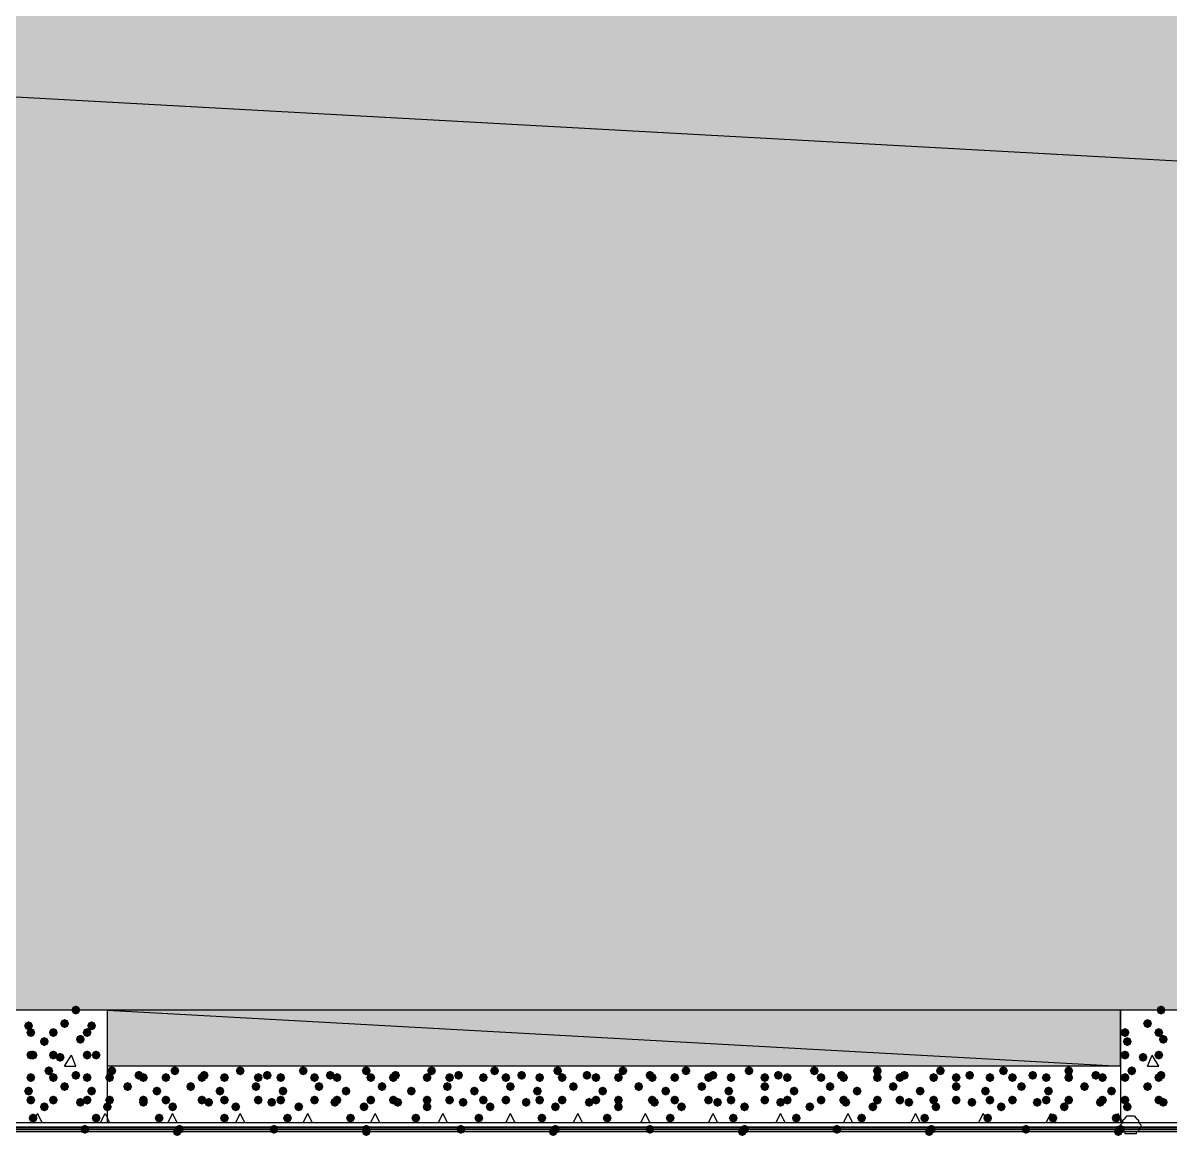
# Model space of a CAD drawing. Header units: millimetres. Extents: x 0 to 420, y 0 to 297.
# Drawn here: x 67.25 to 88.82, y 99.99 to 120.93 of the extents above; entities that cross this region are included whole.
import ezdxf

# ---------------------------------------------------------------- set-up
doc = ezdxf.new("R2010")
doc.units = ezdxf.units.MM
doc.layers.get('0').update_dxf_attribs({"linetype": 'CONTINUOUS'})

msp = doc.modelspace()

# ---------------------------------------------------------------- hatches: boundary and pattern name
at = {"true_color": 0x000008}
h = msp.add_hatch(color=0, dxfattribs=at)
h.paths.add_polyline_path([(378.544667, 121.454333), (32.469667, 121.454333), (378.544667, 102.362)], flags=0)
h.paths.add_polyline_path([(32.469667, 121.454333), (378.544667, 102.362), (32.469667, 102.362)], flags=0)
at = {"true_color": 0x000007}
for points in [[(68.326, 102.362), (68.301129, 102.302204), (68.241333, 102.277333), (68.181537, 102.302204), (68.156667, 102.362), (68.181537, 102.421796), (68.241333, 102.446667), (68.301129, 102.421796)], [(88.730667, 102.362), (88.705796, 102.302204), (88.646, 102.277333), (88.586204, 102.302204), (88.561333, 102.362), (88.586204, 102.421796), (88.646, 102.446667), (88.705796, 102.421796)], [(67.437, 102.065667), (67.412129, 102.005871), (67.352333, 101.981), (67.292538, 102.005871), (67.267667, 102.065667), (67.292537, 102.125462), (67.352333, 102.150333), (67.412129, 102.125463)], [(67.479333, 101.938667), (67.454462, 101.878871), (67.394667, 101.854), (67.334871, 101.878871), (67.31, 101.938667), (67.334871, 101.998462), (67.394667, 102.023333), (67.454462, 101.998463)], [(67.902667, 101.938667), (67.877796, 101.878871), (67.818, 101.854), (67.758204, 101.878871), (67.733333, 101.938667), (67.758204, 101.998462), (67.818, 102.023333), (67.877796, 101.998463)], [(68.114333, 102.108), (68.089462, 102.048204), (68.029667, 102.023333), (67.969871, 102.048204), (67.945, 102.108), (67.969871, 102.167796), (68.029667, 102.192667), (68.089462, 102.167796)], [(68.537667, 101.938667), (68.512796, 101.878871), (68.453, 101.854), (68.393204, 101.878871), (68.368333, 101.938667), (68.393204, 101.998462), (68.453, 102.023333), (68.512796, 101.998463)], [(68.622333, 102.065667), (68.597463, 102.005871), (68.537667, 101.981), (68.477871, 102.005871), (68.453, 102.065667), (68.477871, 102.125462), (68.537667, 102.150333), (68.597462, 102.125463)], [(88.053333, 101.938667), (88.028463, 101.878871), (87.968667, 101.854), (87.908871, 101.878871), (87.884, 101.938667), (87.908871, 101.998462), (87.968667, 102.023333), (88.028462, 101.998463)], [(88.476667, 102.108), (88.451796, 102.048204), (88.392, 102.023333), (88.332204, 102.048204), (88.307333, 102.108), (88.332204, 102.167796), (88.392, 102.192667), (88.451796, 102.167796)], [(88.688333, 101.938667), (88.663463, 101.878871), (88.603667, 101.854), (88.543871, 101.878871), (88.519, 101.938667), (88.543871, 101.998462), (88.603667, 102.023333), (88.663462, 101.998463)], [(67.733333, 101.769333), (67.708463, 101.709537), (67.648667, 101.684667), (67.588871, 101.709537), (67.564, 101.769333), (67.588871, 101.829129), (67.648667, 101.854), (67.708462, 101.829129)], [(68.410667, 101.811667), (68.385796, 101.751871), (68.326, 101.727), (68.266204, 101.751871), (68.241333, 101.811667), (68.266204, 101.871462), (68.326, 101.896333), (68.385796, 101.871463)], [(88.095667, 101.769333), (88.070796, 101.709537), (88.011, 101.684667), (87.951204, 101.709537), (87.926333, 101.769333), (87.951204, 101.829129), (88.011, 101.854), (88.070796, 101.829129)], [(88.773, 101.811667), (88.748129, 101.751871), (88.688333, 101.727), (88.628537, 101.751871), (88.603667, 101.811667), (88.628537, 101.871462), (88.688333, 101.896333), (88.748129, 101.871463)], [(67.479333, 101.515333), (67.454462, 101.455537), (67.394667, 101.430667), (67.334871, 101.455537), (67.31, 101.515333), (67.334871, 101.575129), (67.394667, 101.6), (67.454462, 101.575129)], [(67.521667, 101.515333), (67.496796, 101.455537), (67.437, 101.430667), (67.377204, 101.455537), (67.352333, 101.515333), (67.377204, 101.575129), (67.437, 101.6), (67.496796, 101.575129)], [(67.902667, 101.515333), (67.877796, 101.455537), (67.818, 101.430667), (67.758204, 101.455537), (67.733333, 101.515333), (67.758204, 101.575129), (67.818, 101.6), (67.877796, 101.575129)], [(68.537667, 101.515333), (68.512796, 101.455537), (68.453, 101.430667), (68.393204, 101.455537), (68.368333, 101.515333), (68.393204, 101.575129), (68.453, 101.6), (68.512796, 101.575129)], [(68.707, 101.515333), (68.682129, 101.455537), (68.622333, 101.430667), (68.562538, 101.455537), (68.537667, 101.515333), (68.562537, 101.575129), (68.622333, 101.6), (68.682129, 101.575129)], [(88.053333, 101.515333), (88.028463, 101.455537), (87.968667, 101.430667), (87.908871, 101.455537), (87.884, 101.515333), (87.908871, 101.575129), (87.968667, 101.6), (88.028462, 101.575129)], [(88.688333, 101.515333), (88.663463, 101.455537), (88.603667, 101.430667), (88.543871, 101.455537), (88.519, 101.515333), (88.543871, 101.575129), (88.603667, 101.6), (88.663462, 101.575129)], [(68.029667, 101.473), (68.004796, 101.413204), (67.945, 101.388333), (67.885204, 101.413204), (67.860333, 101.473), (67.885204, 101.532796), (67.945, 101.557667), (68.004796, 101.532796)], [(88.392, 101.473), (88.367129, 101.413204), (88.307333, 101.388333), (88.247538, 101.413204), (88.222667, 101.473), (88.247537, 101.532796), (88.307333, 101.557667), (88.367129, 101.532796)], [(67.479333, 101.092), (67.454462, 101.032204), (67.394667, 101.007333), (67.334871, 101.032204), (67.31, 101.092), (67.334871, 101.151796), (67.394667, 101.176667), (67.454462, 101.151796)], [(67.818, 101.219), (67.793129, 101.159204), (67.733333, 101.134333), (67.673537, 101.159204), (67.648667, 101.219), (67.673537, 101.278796), (67.733333, 101.303667), (67.793129, 101.278796)], [(67.902667, 101.092), (67.877796, 101.032204), (67.818, 101.007333), (67.758204, 101.032204), (67.733333, 101.092), (67.758204, 101.151796), (67.818, 101.176667), (67.877796, 101.151796)], [(68.326, 101.134333), (68.301129, 101.074537), (68.241333, 101.049667), (68.181537, 101.074537), (68.156667, 101.134333), (68.181537, 101.194129), (68.241333, 101.219), (68.301129, 101.194129)], [(68.537667, 101.092), (68.512796, 101.032204), (68.453, 101.007333), (68.393204, 101.032204), (68.368333, 101.092), (68.393204, 101.151796), (68.453, 101.176667), (68.512796, 101.151796)], [(88.053333, 101.092), (88.028463, 101.032204), (87.968667, 101.007333), (87.908871, 101.032204), (87.884, 101.092), (87.908871, 101.151796), (87.968667, 101.176667), (88.028462, 101.151796)], [(88.180333, 101.219), (88.155463, 101.159204), (88.095667, 101.134333), (88.035871, 101.159204), (88.011, 101.219), (88.035871, 101.278796), (88.095667, 101.303667), (88.155462, 101.278796)], [(88.688333, 101.092), (88.663463, 101.032204), (88.603667, 101.007333), (88.543871, 101.032204), (88.519, 101.092), (88.543871, 101.151796), (88.603667, 101.176667), (88.663462, 101.151796)], [(88.730667, 101.134333), (88.705796, 101.074537), (88.646, 101.049667), (88.586204, 101.074537), (88.561333, 101.134333), (88.586204, 101.194129), (88.646, 101.219), (88.705796, 101.194129)], [(68.114333, 100.922667), (68.089462, 100.862871), (68.029667, 100.838), (67.969871, 100.862871), (67.945, 100.922667), (67.969871, 100.982462), (68.029667, 101.007333), (68.089462, 100.982463)], [(88.476667, 100.922667), (88.451796, 100.862871), (88.392, 100.838), (88.332204, 100.862871), (88.307333, 100.922667), (88.332204, 100.982462), (88.392, 101.007333), (88.451796, 100.982463)], [(67.437, 100.838), (67.412129, 100.778204), (67.352333, 100.753333), (67.292538, 100.778204), (67.267667, 100.838), (67.292537, 100.897796), (67.352333, 100.922667), (67.412129, 100.897796)], [(67.479333, 100.668667), (67.454462, 100.608871), (67.394667, 100.584), (67.334871, 100.608871), (67.31, 100.668667), (67.334871, 100.728462), (67.394667, 100.753333), (67.454462, 100.728463)], [(67.902667, 100.668667), (67.877796, 100.608871), (67.818, 100.584), (67.758204, 100.608871), (67.733333, 100.668667), (67.758204, 100.728462), (67.818, 100.753333), (67.877796, 100.728463)], [(68.537667, 100.668667), (68.512796, 100.608871), (68.453, 100.584), (68.393204, 100.608871), (68.368333, 100.668667), (68.393204, 100.728462), (68.453, 100.753333), (68.512796, 100.728463)], [(68.622333, 100.838), (68.597463, 100.778204), (68.537667, 100.753333), (68.477871, 100.778204), (68.453, 100.838), (68.477871, 100.897796), (68.537667, 100.922667), (68.597462, 100.897796)], [(88.053333, 100.668667), (88.028463, 100.608871), (87.968667, 100.584), (87.908871, 100.608871), (87.884, 100.668667), (87.908871, 100.728462), (87.968667, 100.753333), (88.028462, 100.728463)], [(88.688333, 100.668667), (88.663463, 100.608871), (88.603667, 100.584), (88.543871, 100.608871), (88.519, 100.668667), (88.543871, 100.728462), (88.603667, 100.753333), (88.663462, 100.728463)], [(67.733333, 100.541667), (67.708463, 100.481871), (67.648667, 100.457), (67.588871, 100.481871), (67.564, 100.541667), (67.588871, 100.601462), (67.648667, 100.626333), (67.708462, 100.601463)], [(68.410667, 100.626333), (68.385796, 100.566537), (68.326, 100.541667), (68.266204, 100.566537), (68.241333, 100.626333), (68.266204, 100.686129), (68.326, 100.711), (68.385796, 100.686129)], [(88.095667, 100.541667), (88.070796, 100.481871), (88.011, 100.457), (87.951204, 100.481871), (87.926333, 100.541667), (87.951204, 100.601462), (88.011, 100.626333), (88.070796, 100.601463)], [(88.773, 100.626333), (88.748129, 100.566537), (88.688333, 100.541667), (88.628537, 100.566537), (88.603667, 100.626333), (88.628537, 100.686129), (88.688333, 100.711), (88.748129, 100.686129)], [(67.521667, 100.33), (67.496796, 100.270204), (67.437, 100.245333), (67.377204, 100.270204), (67.352333, 100.33), (67.377204, 100.389796), (67.437, 100.414667), (67.496796, 100.389796)], [(68.707, 100.33), (68.682129, 100.270204), (68.622333, 100.245333), (68.562538, 100.270204), (68.537667, 100.33), (68.562537, 100.389796), (68.622333, 100.414667), (68.682129, 100.389796)]]:
    msp.add_hatch(color=0, dxfattribs=at).paths.add_polyline_path(points, flags=0)
at = {"true_color": 0x000008}
h = msp.add_hatch(color=0, dxfattribs=at)
h.paths.add_polyline_path([(87.884, 102.362), (68.834, 102.362), (87.884, 101.303667)], flags=0)
h.paths.add_polyline_path([(68.834, 102.362), (87.884, 101.303667), (68.834, 101.303667)], flags=0)
for points in [[(68.961, 101.092), (68.936129, 101.032204), (68.876333, 101.007333), (68.816537, 101.032204), (68.791667, 101.092), (68.816537, 101.151796), (68.876333, 101.176667), (68.936129, 101.151796)], [(69.003333, 101.219), (68.978463, 101.159204), (68.918667, 101.134333), (68.858871, 101.159204), (68.834, 101.219), (68.858871, 101.278796), (68.918667, 101.303667), (68.978462, 101.278796)], [(69.511333, 101.134333), (69.486462, 101.074537), (69.426667, 101.049667), (69.366871, 101.074537), (69.342, 101.134333), (69.366871, 101.194129), (69.426667, 101.219), (69.486462, 101.194129)], [(69.596, 101.092), (69.571129, 101.032204), (69.511333, 101.007333), (69.451537, 101.032204), (69.426667, 101.092), (69.451537, 101.151796), (69.511333, 101.176667), (69.571129, 101.151796)], [(70.019333, 101.092), (69.994462, 101.032204), (69.934667, 101.007333), (69.874871, 101.032204), (69.85, 101.092), (69.874871, 101.151796), (69.934667, 101.176667), (69.994462, 101.151796)], [(70.188667, 101.219), (70.163796, 101.159204), (70.104, 101.134333), (70.044204, 101.159204), (70.019333, 101.219), (70.044204, 101.278796), (70.104, 101.303667), (70.163796, 101.278796)], [(70.696667, 101.092), (70.671796, 101.032204), (70.612, 101.007333), (70.552204, 101.032204), (70.527333, 101.092), (70.552204, 101.151796), (70.612, 101.176667), (70.671796, 101.151796)], [(70.739, 101.134333), (70.714129, 101.074537), (70.654333, 101.049667), (70.594538, 101.074537), (70.569667, 101.134333), (70.594537, 101.194129), (70.654333, 101.219), (70.714129, 101.194129)], [(71.12, 101.092), (71.095129, 101.032204), (71.035333, 101.007333), (70.975538, 101.032204), (70.950667, 101.092), (70.975537, 101.151796), (71.035333, 101.176667), (71.095129, 101.151796)], [(71.416333, 101.219), (71.391462, 101.159204), (71.331667, 101.134333), (71.271871, 101.159204), (71.247, 101.219), (71.271871, 101.278796), (71.331667, 101.303667), (71.391462, 101.278796)], [(71.755, 101.092), (71.730129, 101.032204), (71.670333, 101.007333), (71.610538, 101.032204), (71.585667, 101.092), (71.610537, 101.151796), (71.670333, 101.176667), (71.730129, 101.151796)], [(71.924333, 101.134333), (71.899462, 101.074537), (71.839667, 101.049667), (71.779871, 101.074537), (71.755, 101.134333), (71.779871, 101.194129), (71.839667, 101.219), (71.899462, 101.194129)], [(72.178333, 101.092), (72.153463, 101.032204), (72.093667, 101.007333), (72.033871, 101.032204), (72.009, 101.092), (72.033871, 101.151796), (72.093667, 101.176667), (72.153462, 101.151796)], [(72.601667, 101.219), (72.576796, 101.159204), (72.517, 101.134333), (72.457204, 101.159204), (72.432333, 101.219), (72.457204, 101.278796), (72.517, 101.303667), (72.576796, 101.278796)], [(72.813333, 101.092), (72.788463, 101.032204), (72.728667, 101.007333), (72.668871, 101.032204), (72.644, 101.092), (72.668871, 101.151796), (72.728667, 101.176667), (72.788462, 101.151796)], [(73.109667, 101.134333), (73.084796, 101.074537), (73.025, 101.049667), (72.965204, 101.074537), (72.940333, 101.134333), (72.965204, 101.194129), (73.025, 101.219), (73.084796, 101.194129)], [(73.236667, 101.092), (73.211796, 101.032204), (73.152, 101.007333), (73.092204, 101.032204), (73.067333, 101.092), (73.092204, 101.151796), (73.152, 101.176667), (73.211796, 101.151796)], [(73.787, 101.219), (73.762129, 101.159204), (73.702333, 101.134333), (73.642538, 101.159204), (73.617667, 101.219), (73.642537, 101.278796), (73.702333, 101.303667), (73.762129, 101.278796)], [(73.871667, 101.092), (73.846796, 101.032204), (73.787, 101.007333), (73.727204, 101.032204), (73.702333, 101.092), (73.727204, 101.151796), (73.787, 101.176667), (73.846796, 101.151796)], [(74.295, 101.092), (74.270129, 101.032204), (74.210333, 101.007333), (74.150538, 101.032204), (74.125667, 101.092), (74.150537, 101.151796), (74.210333, 101.176667), (74.270129, 101.151796)], [(74.337333, 101.134333), (74.312463, 101.074537), (74.252667, 101.049667), (74.192871, 101.074537), (74.168, 101.134333), (74.192871, 101.194129), (74.252667, 101.219), (74.312462, 101.194129)], [(74.93, 101.092), (74.905129, 101.032204), (74.845333, 101.007333), (74.785538, 101.032204), (74.760667, 101.092), (74.785537, 101.151796), (74.845333, 101.176667), (74.905129, 101.151796)], [(75.014667, 101.219), (74.989796, 101.159204), (74.93, 101.134333), (74.870204, 101.159204), (74.845333, 101.219), (74.870204, 101.278796), (74.93, 101.303667), (74.989796, 101.278796)], [(75.353333, 101.092), (75.328463, 101.032204), (75.268667, 101.007333), (75.208871, 101.032204), (75.184, 101.092), (75.208871, 101.151796), (75.268667, 101.176667), (75.328462, 101.151796)], [(75.522667, 101.134333), (75.497796, 101.074537), (75.438, 101.049667), (75.378204, 101.074537), (75.353333, 101.134333), (75.378204, 101.194129), (75.438, 101.219), (75.497796, 101.194129)], [(75.988333, 101.092), (75.963463, 101.032204), (75.903667, 101.007333), (75.843871, 101.032204), (75.819, 101.092), (75.843871, 101.151796), (75.903667, 101.176667), (75.963462, 101.151796)], [(76.2, 101.219), (76.175129, 101.159204), (76.115333, 101.134333), (76.055538, 101.159204), (76.030667, 101.219), (76.055537, 101.278796), (76.115333, 101.303667), (76.175129, 101.278796)], [(76.411667, 101.092), (76.386796, 101.032204), (76.327, 101.007333), (76.267204, 101.032204), (76.242333, 101.092), (76.267204, 101.151796), (76.327, 101.176667), (76.386796, 101.151796)], [(76.708, 101.134333), (76.683129, 101.074537), (76.623333, 101.049667), (76.563537, 101.074537), (76.538667, 101.134333), (76.563537, 101.194129), (76.623333, 101.219), (76.683129, 101.194129)], [(77.046667, 101.092), (77.021796, 101.032204), (76.962, 101.007333), (76.902204, 101.032204), (76.877333, 101.092), (76.902204, 101.151796), (76.962, 101.176667), (77.021796, 101.151796)], [(77.385333, 101.219), (77.360463, 101.159204), (77.300667, 101.134333), (77.240871, 101.159204), (77.216, 101.219), (77.240871, 101.278796), (77.300667, 101.303667), (77.360462, 101.278796)], [(77.47, 101.092), (77.445129, 101.032204), (77.385333, 101.007333), (77.325538, 101.032204), (77.300667, 101.092), (77.325537, 101.151796), (77.385333, 101.176667), (77.445129, 101.151796)], [(77.935667, 101.134333), (77.910796, 101.074537), (77.851, 101.049667), (77.791204, 101.074537), (77.766333, 101.134333), (77.791204, 101.194129), (77.851, 101.219), (77.910796, 101.194129)], [(78.105, 101.092), (78.080129, 101.032204), (78.020333, 101.007333), (77.960538, 101.032204), (77.935667, 101.092), (77.960537, 101.151796), (78.020333, 101.176667), (78.080129, 101.151796)], [(78.528333, 101.092), (78.503463, 101.032204), (78.443667, 101.007333), (78.383871, 101.032204), (78.359, 101.092), (78.383871, 101.151796), (78.443667, 101.176667), (78.503462, 101.151796)], [(78.613, 101.219), (78.588129, 101.159204), (78.528333, 101.134333), (78.468537, 101.159204), (78.443667, 101.219), (78.468537, 101.278796), (78.528333, 101.303667), (78.588129, 101.278796)], [(79.121, 101.134333), (79.096129, 101.074537), (79.036333, 101.049667), (78.976537, 101.074537), (78.951667, 101.134333), (78.976537, 101.194129), (79.036333, 101.219), (79.096129, 101.194129)], [(79.163333, 101.092), (79.138463, 101.032204), (79.078667, 101.007333), (79.018871, 101.032204), (78.994, 101.092), (79.018871, 101.151796), (79.078667, 101.176667), (79.138462, 101.151796)], [(79.586667, 101.092), (79.561796, 101.032204), (79.502, 101.007333), (79.442204, 101.032204), (79.417333, 101.092), (79.442204, 101.151796), (79.502, 101.176667), (79.561796, 101.151796)], [(79.798333, 101.219), (79.773463, 101.159204), (79.713667, 101.134333), (79.653871, 101.159204), (79.629, 101.219), (79.653871, 101.278796), (79.713667, 101.303667), (79.773462, 101.278796)], [(80.221667, 101.092), (80.196796, 101.032204), (80.137, 101.007333), (80.077204, 101.032204), (80.052333, 101.092), (80.077204, 101.151796), (80.137, 101.176667), (80.196796, 101.151796)], [(80.306333, 101.134333), (80.281463, 101.074537), (80.221667, 101.049667), (80.161871, 101.074537), (80.137, 101.134333), (80.161871, 101.194129), (80.221667, 101.219), (80.281462, 101.194129)], [(80.645, 101.092), (80.620129, 101.032204), (80.560333, 101.007333), (80.500538, 101.032204), (80.475667, 101.092), (80.500537, 101.151796), (80.560333, 101.176667), (80.620129, 101.151796)], [(80.983667, 101.219), (80.958796, 101.159204), (80.899, 101.134333), (80.839204, 101.159204), (80.814333, 101.219), (80.839204, 101.278796), (80.899, 101.303667), (80.958796, 101.278796)], [(81.28, 101.092), (81.255129, 101.032204), (81.195333, 101.007333), (81.135538, 101.032204), (81.110667, 101.092), (81.135537, 101.151796), (81.195333, 101.176667), (81.255129, 101.151796)], [(81.534, 101.134333), (81.509129, 101.074537), (81.449333, 101.049667), (81.389538, 101.074537), (81.364667, 101.134333), (81.389537, 101.194129), (81.449333, 101.219), (81.509129, 101.194129)], [(81.703333, 101.092), (81.678463, 101.032204), (81.618667, 101.007333), (81.558871, 101.032204), (81.534, 101.092), (81.558871, 101.151796), (81.618667, 101.176667), (81.678462, 101.151796)], [(82.211333, 101.219), (82.186462, 101.159204), (82.126667, 101.134333), (82.066871, 101.159204), (82.042, 101.219), (82.066871, 101.278796), (82.126667, 101.303667), (82.186462, 101.278796)], [(82.338333, 101.092), (82.313463, 101.032204), (82.253667, 101.007333), (82.193871, 101.032204), (82.169, 101.092), (82.193871, 101.151796), (82.253667, 101.176667), (82.313462, 101.151796)], [(82.719333, 101.134333), (82.694462, 101.074537), (82.634667, 101.049667), (82.574871, 101.074537), (82.55, 101.134333), (82.574871, 101.194129), (82.634667, 101.219), (82.694462, 101.194129)], [(82.761667, 101.092), (82.736796, 101.032204), (82.677, 101.007333), (82.617204, 101.032204), (82.592333, 101.092), (82.617204, 101.151796), (82.677, 101.176667), (82.736796, 101.151796)], [(83.396667, 101.219), (83.371796, 101.159204), (83.312, 101.134333), (83.252204, 101.159204), (83.227333, 101.219), (83.252204, 101.278796), (83.312, 101.303667), (83.371796, 101.278796)], [(83.396667, 101.092), (83.371796, 101.032204), (83.312, 101.007333), (83.252204, 101.032204), (83.227333, 101.092), (83.252204, 101.151796), (83.312, 101.176667), (83.371796, 101.151796)], [(83.82, 101.092), (83.795129, 101.032204), (83.735333, 101.007333), (83.675538, 101.032204), (83.650667, 101.092), (83.675537, 101.151796), (83.735333, 101.176667), (83.795129, 101.151796)], [(83.904667, 101.134333), (83.879796, 101.074537), (83.82, 101.049667), (83.760204, 101.074537), (83.735333, 101.134333), (83.760204, 101.194129), (83.82, 101.219), (83.879796, 101.194129)], [(84.455, 101.092), (84.430129, 101.032204), (84.370333, 101.007333), (84.310538, 101.032204), (84.285667, 101.092), (84.310537, 101.151796), (84.370333, 101.176667), (84.430129, 101.151796)], [(84.582, 101.219), (84.557129, 101.159204), (84.497333, 101.134333), (84.437538, 101.159204), (84.412667, 101.219), (84.437537, 101.278796), (84.497333, 101.303667), (84.557129, 101.278796)], [(84.878333, 101.092), (84.853463, 101.032204), (84.793667, 101.007333), (84.733871, 101.032204), (84.709, 101.092), (84.733871, 101.151796), (84.793667, 101.176667), (84.853462, 101.151796)], [(85.132333, 101.134333), (85.107463, 101.074537), (85.047667, 101.049667), (84.987871, 101.074537), (84.963, 101.134333), (84.987871, 101.194129), (85.047667, 101.219), (85.107462, 101.194129)], [(85.513333, 101.092), (85.488463, 101.032204), (85.428667, 101.007333), (85.368871, 101.032204), (85.344, 101.092), (85.368871, 101.151796), (85.428667, 101.176667), (85.488462, 101.151796)], [(85.767333, 101.219), (85.742463, 101.159204), (85.682667, 101.134333), (85.622871, 101.159204), (85.598, 101.219), (85.622871, 101.278796), (85.682667, 101.303667), (85.742462, 101.278796)], [(85.936667, 101.092), (85.911796, 101.032204), (85.852, 101.007333), (85.792204, 101.032204), (85.767333, 101.092), (85.792204, 101.151796), (85.852, 101.176667), (85.911796, 101.151796)], [(86.317667, 101.134333), (86.292796, 101.074537), (86.233, 101.049667), (86.173204, 101.074537), (86.148333, 101.134333), (86.173204, 101.194129), (86.233, 101.219), (86.292796, 101.194129)], [(86.571667, 101.092), (86.546796, 101.032204), (86.487, 101.007333), (86.427204, 101.032204), (86.402333, 101.092), (86.427204, 101.151796), (86.487, 101.176667), (86.546796, 101.151796)], [(86.995, 101.219), (86.970129, 101.159204), (86.910333, 101.134333), (86.850538, 101.159204), (86.825667, 101.219), (86.850537, 101.278796), (86.910333, 101.303667), (86.970129, 101.278796)], [(86.995, 101.092), (86.970129, 101.032204), (86.910333, 101.007333), (86.850538, 101.032204), (86.825667, 101.092), (86.850537, 101.151796), (86.910333, 101.176667), (86.970129, 101.151796)], [(87.503, 101.134333), (87.478129, 101.074537), (87.418333, 101.049667), (87.358537, 101.074537), (87.333667, 101.134333), (87.358537, 101.194129), (87.418333, 101.219), (87.478129, 101.194129)], [(87.63, 101.092), (87.605129, 101.032204), (87.545333, 101.007333), (87.485538, 101.032204), (87.460667, 101.092), (87.485537, 101.151796), (87.545333, 101.176667), (87.605129, 101.151796)], [(69.299667, 100.922667), (69.274796, 100.862871), (69.215, 100.838), (69.155204, 100.862871), (69.130333, 100.922667), (69.155204, 100.982462), (69.215, 101.007333), (69.274796, 100.982463)], [(70.485, 100.922667), (70.460129, 100.862871), (70.400333, 100.838), (70.340538, 100.862871), (70.315667, 100.922667), (70.340537, 100.982462), (70.400333, 101.007333), (70.460129, 100.982463)], [(71.712667, 100.922667), (71.687796, 100.862871), (71.628, 100.838), (71.568204, 100.862871), (71.543333, 100.922667), (71.568204, 100.982462), (71.628, 101.007333), (71.687796, 100.982463)], [(72.898, 100.922667), (72.873129, 100.862871), (72.813333, 100.838), (72.753537, 100.862871), (72.728667, 100.922667), (72.753537, 100.982462), (72.813333, 101.007333), (72.873129, 100.982463)], [(74.083333, 100.922667), (74.058463, 100.862871), (73.998667, 100.838), (73.938871, 100.862871), (73.914, 100.922667), (73.938871, 100.982462), (73.998667, 101.007333), (74.058462, 100.982463)], [(75.311, 100.922667), (75.286129, 100.862871), (75.226333, 100.838), (75.166537, 100.862871), (75.141667, 100.922667), (75.166537, 100.982462), (75.226333, 101.007333), (75.286129, 100.982463)], [(76.496333, 100.922667), (76.471463, 100.862871), (76.411667, 100.838), (76.351871, 100.862871), (76.327, 100.922667), (76.351871, 100.982462), (76.411667, 101.007333), (76.471462, 100.982463)], [(77.681667, 100.922667), (77.656796, 100.862871), (77.597, 100.838), (77.537204, 100.862871), (77.512333, 100.922667), (77.537204, 100.982462), (77.597, 101.007333), (77.656796, 100.982463)], [(78.909333, 100.922667), (78.884462, 100.862871), (78.824667, 100.838), (78.764871, 100.862871), (78.74, 100.922667), (78.764871, 100.982462), (78.824667, 101.007333), (78.884462, 100.982463)], [(80.094667, 100.922667), (80.069796, 100.862871), (80.01, 100.838), (79.950204, 100.862871), (79.925333, 100.922667), (79.950204, 100.982462), (80.01, 101.007333), (80.069796, 100.982463)], [(81.28, 100.922667), (81.255129, 100.862871), (81.195333, 100.838), (81.135538, 100.862871), (81.110667, 100.922667), (81.135537, 100.982462), (81.195333, 101.007333), (81.255129, 100.982463)], [(82.507667, 100.922667), (82.482796, 100.862871), (82.423, 100.838), (82.363204, 100.862871), (82.338333, 100.922667), (82.363204, 100.982462), (82.423, 101.007333), (82.482796, 100.982463)], [(83.693, 100.922667), (83.668129, 100.862871), (83.608333, 100.838), (83.548537, 100.862871), (83.523667, 100.922667), (83.548537, 100.982462), (83.608333, 101.007333), (83.668129, 100.982463)], [(84.878333, 100.922667), (84.853463, 100.862871), (84.793667, 100.838), (84.733871, 100.862871), (84.709, 100.922667), (84.733871, 100.982462), (84.793667, 101.007333), (84.853462, 100.982463)], [(86.106, 100.922667), (86.081129, 100.862871), (86.021333, 100.838), (85.961537, 100.862871), (85.936667, 100.922667), (85.961537, 100.982462), (86.021333, 101.007333), (86.081129, 100.982463)], [(87.291333, 100.922667), (87.266463, 100.862871), (87.206667, 100.838), (87.146871, 100.862871), (87.122, 100.922667), (87.146871, 100.982462), (87.206667, 101.007333), (87.266462, 100.982463)], [(68.961, 100.668667), (68.936129, 100.608871), (68.876333, 100.584), (68.816537, 100.608871), (68.791667, 100.668667), (68.816537, 100.728462), (68.876333, 100.753333), (68.936129, 100.728463)], [(69.596, 100.668667), (69.571129, 100.608871), (69.511333, 100.584), (69.451537, 100.608871), (69.426667, 100.668667), (69.451537, 100.728462), (69.511333, 100.753333), (69.571129, 100.728463)], [(69.85, 100.838), (69.825129, 100.778204), (69.765333, 100.753333), (69.705538, 100.778204), (69.680667, 100.838), (69.705537, 100.897796), (69.765333, 100.922667), (69.825129, 100.897796)], [(70.019333, 100.668667), (69.994462, 100.608871), (69.934667, 100.584), (69.874871, 100.608871), (69.85, 100.668667), (69.874871, 100.728462), (69.934667, 100.753333), (69.994462, 100.728463)], [(70.696667, 100.668667), (70.671796, 100.608871), (70.612, 100.584), (70.552204, 100.608871), (70.527333, 100.668667), (70.552204, 100.728462), (70.612, 100.753333), (70.671796, 100.728463)], [(71.035333, 100.838), (71.010463, 100.778204), (70.950667, 100.753333), (70.890871, 100.778204), (70.866, 100.838), (70.890871, 100.897796), (70.950667, 100.922667), (71.010462, 100.897796)], [(71.12, 100.668667), (71.095129, 100.608871), (71.035333, 100.584), (70.975538, 100.608871), (70.950667, 100.668667), (70.975537, 100.728462), (71.035333, 100.753333), (71.095129, 100.728463)], [(71.755, 100.668667), (71.730129, 100.608871), (71.670333, 100.584), (71.610538, 100.608871), (71.585667, 100.668667), (71.610537, 100.728462), (71.670333, 100.753333), (71.730129, 100.728463)], [(72.178333, 100.668667), (72.153463, 100.608871), (72.093667, 100.584), (72.033871, 100.608871), (72.009, 100.668667), (72.033871, 100.728462), (72.093667, 100.753333), (72.153462, 100.728463)], [(72.220667, 100.838), (72.195796, 100.778204), (72.136, 100.753333), (72.076204, 100.778204), (72.051333, 100.838), (72.076204, 100.897796), (72.136, 100.922667), (72.195796, 100.897796)], [(72.813333, 100.668667), (72.788463, 100.608871), (72.728667, 100.584), (72.668871, 100.608871), (72.644, 100.668667), (72.668871, 100.728462), (72.728667, 100.753333), (72.788462, 100.728463)], [(73.236667, 100.668667), (73.211796, 100.608871), (73.152, 100.584), (73.092204, 100.608871), (73.067333, 100.668667), (73.092204, 100.728462), (73.152, 100.753333), (73.211796, 100.728463)], [(73.406, 100.838), (73.381129, 100.778204), (73.321333, 100.753333), (73.261537, 100.778204), (73.236667, 100.838), (73.261537, 100.897796), (73.321333, 100.922667), (73.381129, 100.897796)], [(73.871667, 100.668667), (73.846796, 100.608871), (73.787, 100.584), (73.727204, 100.608871), (73.702333, 100.668667), (73.727204, 100.728462), (73.787, 100.753333), (73.846796, 100.728463)], [(74.295, 100.668667), (74.270129, 100.608871), (74.210333, 100.584), (74.150538, 100.608871), (74.125667, 100.668667), (74.150537, 100.728462), (74.210333, 100.753333), (74.270129, 100.728463)], [(74.633667, 100.838), (74.608796, 100.778204), (74.549, 100.753333), (74.489204, 100.778204), (74.464333, 100.838), (74.489204, 100.897796), (74.549, 100.922667), (74.608796, 100.897796)], [(74.93, 100.668667), (74.905129, 100.608871), (74.845333, 100.584), (74.785538, 100.608871), (74.760667, 100.668667), (74.785537, 100.728462), (74.845333, 100.753333), (74.905129, 100.728463)], [(75.353333, 100.668667), (75.328463, 100.608871), (75.268667, 100.584), (75.208871, 100.608871), (75.184, 100.668667), (75.208871, 100.728462), (75.268667, 100.753333), (75.328462, 100.728463)], [(75.819, 100.838), (75.794129, 100.778204), (75.734333, 100.753333), (75.674538, 100.778204), (75.649667, 100.838), (75.674537, 100.897796), (75.734333, 100.922667), (75.794129, 100.897796)], [(75.988333, 100.668667), (75.963463, 100.608871), (75.903667, 100.584), (75.843871, 100.608871), (75.819, 100.668667), (75.843871, 100.728462), (75.903667, 100.753333), (75.963462, 100.728463)], [(76.411667, 100.668667), (76.386796, 100.608871), (76.327, 100.584), (76.267204, 100.608871), (76.242333, 100.668667), (76.267204, 100.728462), (76.327, 100.753333), (76.386796, 100.728463)], [(77.004333, 100.838), (76.979462, 100.778204), (76.919667, 100.753333), (76.859871, 100.778204), (76.835, 100.838), (76.859871, 100.897796), (76.919667, 100.922667), (76.979462, 100.897796)], [(77.046667, 100.668667), (77.021796, 100.608871), (76.962, 100.584), (76.902204, 100.608871), (76.877333, 100.668667), (76.902204, 100.728462), (76.962, 100.753333), (77.021796, 100.728463)], [(77.47, 100.668667), (77.445129, 100.608871), (77.385333, 100.584), (77.325538, 100.608871), (77.300667, 100.668667), (77.325537, 100.728462), (77.385333, 100.753333), (77.445129, 100.728463)], [(78.105, 100.668667), (78.080129, 100.608871), (78.020333, 100.584), (77.960538, 100.608871), (77.935667, 100.668667), (77.960537, 100.728462), (78.020333, 100.753333), (78.080129, 100.728463)], [(78.232, 100.838), (78.207129, 100.778204), (78.147333, 100.753333), (78.087538, 100.778204), (78.062667, 100.838), (78.087537, 100.897796), (78.147333, 100.922667), (78.207129, 100.897796)], [(78.528333, 100.668667), (78.503463, 100.608871), (78.443667, 100.584), (78.383871, 100.608871), (78.359, 100.668667), (78.383871, 100.728462), (78.443667, 100.753333), (78.503462, 100.728463)], [(79.163333, 100.668667), (79.138463, 100.608871), (79.078667, 100.584), (79.018871, 100.608871), (78.994, 100.668667), (79.018871, 100.728462), (79.078667, 100.753333), (79.138462, 100.728463)], [(79.417333, 100.838), (79.392463, 100.778204), (79.332667, 100.753333), (79.272871, 100.778204), (79.248, 100.838), (79.272871, 100.897796), (79.332667, 100.922667), (79.392462, 100.897796)], [(79.586667, 100.668667), (79.561796, 100.608871), (79.502, 100.584), (79.442204, 100.608871), (79.417333, 100.668667), (79.442204, 100.728462), (79.502, 100.753333), (79.561796, 100.728463)], [(80.221667, 100.668667), (80.196796, 100.608871), (80.137, 100.584), (80.077204, 100.608871), (80.052333, 100.668667), (80.077204, 100.728462), (80.137, 100.753333), (80.196796, 100.728463)], [(80.602667, 100.838), (80.577796, 100.778204), (80.518, 100.753333), (80.458204, 100.778204), (80.433333, 100.838), (80.458204, 100.897796), (80.518, 100.922667), (80.577796, 100.897796)], [(80.645, 100.668667), (80.620129, 100.608871), (80.560333, 100.584), (80.500538, 100.608871), (80.475667, 100.668667), (80.500537, 100.728462), (80.560333, 100.753333), (80.620129, 100.728463)], [(81.28, 100.668667), (81.255129, 100.608871), (81.195333, 100.584), (81.135538, 100.608871), (81.110667, 100.668667), (81.135537, 100.728462), (81.195333, 100.753333), (81.255129, 100.728463)], [(81.703333, 100.668667), (81.678463, 100.608871), (81.618667, 100.584), (81.558871, 100.608871), (81.534, 100.668667), (81.558871, 100.728462), (81.618667, 100.753333), (81.678462, 100.728463)], [(81.830333, 100.838), (81.805463, 100.778204), (81.745667, 100.753333), (81.685871, 100.778204), (81.661, 100.838), (81.685871, 100.897796), (81.745667, 100.922667), (81.805462, 100.897796)], [(82.338333, 100.668667), (82.313463, 100.608871), (82.253667, 100.584), (82.193871, 100.608871), (82.169, 100.668667), (82.193871, 100.728462), (82.253667, 100.753333), (82.313462, 100.728463)], [(82.761667, 100.668667), (82.736796, 100.608871), (82.677, 100.584), (82.617204, 100.608871), (82.592333, 100.668667), (82.617204, 100.728462), (82.677, 100.753333), (82.736796, 100.728463)], [(83.015667, 100.838), (82.990796, 100.778204), (82.931, 100.753333), (82.871204, 100.778204), (82.846333, 100.838), (82.871204, 100.897796), (82.931, 100.922667), (82.990796, 100.897796)], [(83.396667, 100.668667), (83.371796, 100.608871), (83.312, 100.584), (83.252204, 100.608871), (83.227333, 100.668667), (83.252204, 100.728462), (83.312, 100.753333), (83.371796, 100.728463)], [(83.82, 100.668667), (83.795129, 100.608871), (83.735333, 100.584), (83.675538, 100.608871), (83.650667, 100.668667), (83.675537, 100.728462), (83.735333, 100.753333), (83.795129, 100.728463)], [(84.201, 100.838), (84.176129, 100.778204), (84.116333, 100.753333), (84.056537, 100.778204), (84.031667, 100.838), (84.056537, 100.897796), (84.116333, 100.922667), (84.176129, 100.897796)], [(84.455, 100.668667), (84.430129, 100.608871), (84.370333, 100.584), (84.310538, 100.608871), (84.285667, 100.668667), (84.310537, 100.728462), (84.370333, 100.753333), (84.430129, 100.728463)], [(84.878333, 100.668667), (84.853463, 100.608871), (84.793667, 100.584), (84.733871, 100.608871), (84.709, 100.668667), (84.733871, 100.728462), (84.793667, 100.753333), (84.853462, 100.728463)], [(85.428667, 100.838), (85.403796, 100.778204), (85.344, 100.753333), (85.284204, 100.778204), (85.259333, 100.838), (85.284204, 100.897796), (85.344, 100.922667), (85.403796, 100.897796)], [(85.513333, 100.668667), (85.488463, 100.608871), (85.428667, 100.584), (85.368871, 100.608871), (85.344, 100.668667), (85.368871, 100.728462), (85.428667, 100.753333), (85.488462, 100.728463)], [(85.936667, 100.668667), (85.911796, 100.608871), (85.852, 100.584), (85.792204, 100.608871), (85.767333, 100.668667), (85.792204, 100.728462), (85.852, 100.753333), (85.911796, 100.728463)], [(86.571667, 100.668667), (86.546796, 100.608871), (86.487, 100.584), (86.427204, 100.608871), (86.402333, 100.668667), (86.427204, 100.728462), (86.487, 100.753333), (86.546796, 100.728463)], [(86.614, 100.838), (86.589129, 100.778204), (86.529333, 100.753333), (86.469538, 100.778204), (86.444667, 100.838), (86.469537, 100.897796), (86.529333, 100.922667), (86.589129, 100.897796)], [(86.995, 100.668667), (86.970129, 100.608871), (86.910333, 100.584), (86.850538, 100.608871), (86.825667, 100.668667), (86.850537, 100.728462), (86.910333, 100.753333), (86.970129, 100.728463)], [(87.63, 100.668667), (87.605129, 100.608871), (87.545333, 100.584), (87.485538, 100.608871), (87.460667, 100.668667), (87.485537, 100.728462), (87.545333, 100.753333), (87.605129, 100.728463)], [(87.799333, 100.838), (87.774462, 100.778204), (87.714667, 100.753333), (87.654871, 100.778204), (87.63, 100.838), (87.654871, 100.897796), (87.714667, 100.922667), (87.774462, 100.897796)], [(68.918667, 100.541667), (68.893796, 100.481871), (68.834, 100.457), (68.774204, 100.481871), (68.749333, 100.541667), (68.774204, 100.601462), (68.834, 100.626333), (68.893796, 100.601463)], [(69.596, 100.626333), (69.571129, 100.566537), (69.511333, 100.541667), (69.451537, 100.566537), (69.426667, 100.626333), (69.451537, 100.686129), (69.511333, 100.711), (69.571129, 100.686129)], [(70.146333, 100.541667), (70.121462, 100.481871), (70.061667, 100.457), (70.001871, 100.481871), (69.977, 100.541667), (70.001871, 100.601462), (70.061667, 100.626333), (70.121462, 100.601463)], [(70.823667, 100.626333), (70.798796, 100.566537), (70.739, 100.541667), (70.679204, 100.566537), (70.654333, 100.626333), (70.679204, 100.686129), (70.739, 100.711), (70.798796, 100.686129)], [(71.331667, 100.541667), (71.306796, 100.481871), (71.247, 100.457), (71.187204, 100.481871), (71.162333, 100.541667), (71.187204, 100.601462), (71.247, 100.626333), (71.306796, 100.601463)], [(72.009, 100.626333), (71.984129, 100.566537), (71.924333, 100.541667), (71.864538, 100.566537), (71.839667, 100.626333), (71.864537, 100.686129), (71.924333, 100.711), (71.984129, 100.686129)], [(72.517, 100.541667), (72.492129, 100.481871), (72.432333, 100.457), (72.372538, 100.481871), (72.347667, 100.541667), (72.372537, 100.601462), (72.432333, 100.626333), (72.492129, 100.601463)], [(73.194333, 100.626333), (73.169462, 100.566537), (73.109667, 100.541667), (73.049871, 100.566537), (73.025, 100.626333), (73.049871, 100.686129), (73.109667, 100.711), (73.169462, 100.686129)], [(73.744667, 100.541667), (73.719796, 100.481871), (73.66, 100.457), (73.600204, 100.481871), (73.575333, 100.541667), (73.600204, 100.601462), (73.66, 100.626333), (73.719796, 100.601463)], [(74.379667, 100.626333), (74.354796, 100.566537), (74.295, 100.541667), (74.235204, 100.566537), (74.210333, 100.626333), (74.235204, 100.686129), (74.295, 100.711), (74.354796, 100.686129)], [(74.93, 100.541667), (74.905129, 100.481871), (74.845333, 100.457), (74.785538, 100.481871), (74.760667, 100.541667), (74.785537, 100.601462), (74.845333, 100.626333), (74.905129, 100.601463)], [(75.607333, 100.626333), (75.582463, 100.566537), (75.522667, 100.541667), (75.462871, 100.566537), (75.438, 100.626333), (75.462871, 100.686129), (75.522667, 100.711), (75.582462, 100.686129)], [(76.115333, 100.541667), (76.090463, 100.481871), (76.030667, 100.457), (75.970871, 100.481871), (75.946, 100.541667), (75.970871, 100.601462), (76.030667, 100.626333), (76.090462, 100.601463)], [(76.792667, 100.626333), (76.767796, 100.566537), (76.708, 100.541667), (76.648204, 100.566537), (76.623333, 100.626333), (76.648204, 100.686129), (76.708, 100.711), (76.767796, 100.686129)], [(77.343, 100.541667), (77.318129, 100.481871), (77.258333, 100.457), (77.198538, 100.481871), (77.173667, 100.541667), (77.198537, 100.601462), (77.258333, 100.626333), (77.318129, 100.601463)], [(77.978, 100.626333), (77.953129, 100.566537), (77.893333, 100.541667), (77.833537, 100.566537), (77.808667, 100.626333), (77.833537, 100.686129), (77.893333, 100.711), (77.953129, 100.686129)], [(78.528333, 100.541667), (78.503463, 100.481871), (78.443667, 100.457), (78.383871, 100.481871), (78.359, 100.541667), (78.383871, 100.601462), (78.443667, 100.626333), (78.503462, 100.601463)], [(79.205667, 100.626333), (79.180796, 100.566537), (79.121, 100.541667), (79.061204, 100.566537), (79.036333, 100.626333), (79.061204, 100.686129), (79.121, 100.711), (79.180796, 100.686129)], [(79.713667, 100.541667), (79.688796, 100.481871), (79.629, 100.457), (79.569204, 100.481871), (79.544333, 100.541667), (79.569204, 100.601462), (79.629, 100.626333), (79.688796, 100.601463)], [(80.391, 100.626333), (80.366129, 100.566537), (80.306333, 100.541667), (80.246537, 100.566537), (80.221667, 100.626333), (80.246537, 100.686129), (80.306333, 100.711), (80.366129, 100.686129)], [(80.899, 100.541667), (80.874129, 100.481871), (80.814333, 100.457), (80.754538, 100.481871), (80.729667, 100.541667), (80.754537, 100.601462), (80.814333, 100.626333), (80.874129, 100.601463)], [(81.576333, 100.626333), (81.551463, 100.566537), (81.491667, 100.541667), (81.431871, 100.566537), (81.407, 100.626333), (81.431871, 100.686129), (81.491667, 100.711), (81.551462, 100.686129)], [(82.126667, 100.541667), (82.101796, 100.481871), (82.042, 100.457), (81.982204, 100.481871), (81.957333, 100.541667), (81.982204, 100.601462), (82.042, 100.626333), (82.101796, 100.601463)], [(82.804, 100.626333), (82.779129, 100.566537), (82.719333, 100.541667), (82.659538, 100.566537), (82.634667, 100.626333), (82.659537, 100.686129), (82.719333, 100.711), (82.779129, 100.686129)], [(83.312, 100.541667), (83.287129, 100.481871), (83.227333, 100.457), (83.167538, 100.481871), (83.142667, 100.541667), (83.167537, 100.601462), (83.227333, 100.626333), (83.287129, 100.601463)], [(83.989333, 100.626333), (83.964462, 100.566537), (83.904667, 100.541667), (83.844871, 100.566537), (83.82, 100.626333), (83.844871, 100.686129), (83.904667, 100.711), (83.964462, 100.686129)], [(84.497333, 100.541667), (84.472463, 100.481871), (84.412667, 100.457), (84.352871, 100.481871), (84.328, 100.541667), (84.352871, 100.601462), (84.412667, 100.626333), (84.472462, 100.601463)], [(85.174667, 100.626333), (85.149796, 100.566537), (85.09, 100.541667), (85.030204, 100.566537), (85.005333, 100.626333), (85.030204, 100.686129), (85.09, 100.711), (85.149796, 100.686129)], [(85.725, 100.541667), (85.700129, 100.481871), (85.640333, 100.457), (85.580538, 100.481871), (85.555667, 100.541667), (85.580537, 100.601462), (85.640333, 100.626333), (85.700129, 100.601463)], [(86.402333, 100.626333), (86.377463, 100.566537), (86.317667, 100.541667), (86.257871, 100.566537), (86.233, 100.626333), (86.257871, 100.686129), (86.317667, 100.711), (86.377462, 100.686129)], [(86.910333, 100.541667), (86.885463, 100.481871), (86.825667, 100.457), (86.765871, 100.481871), (86.741, 100.541667), (86.765871, 100.601462), (86.825667, 100.626333), (86.885462, 100.601463)], [(87.587667, 100.626333), (87.562796, 100.566537), (87.503, 100.541667), (87.443204, 100.566537), (87.418333, 100.626333), (87.443204, 100.686129), (87.503, 100.711), (87.562796, 100.686129)], [(69.892333, 100.33), (69.867463, 100.270204), (69.807667, 100.245333), (69.747871, 100.270204), (69.723, 100.33), (69.747871, 100.389796), (69.807667, 100.414667), (69.867462, 100.389796)], [(71.12, 100.33), (71.095129, 100.270204), (71.035333, 100.245333), (70.975538, 100.270204), (70.950667, 100.33), (70.975537, 100.389796), (71.035333, 100.414667), (71.095129, 100.389796)], [(72.305333, 100.33), (72.280463, 100.270204), (72.220667, 100.245333), (72.160871, 100.270204), (72.136, 100.33), (72.160871, 100.389796), (72.220667, 100.414667), (72.280462, 100.389796)], [(73.490667, 100.33), (73.465796, 100.270204), (73.406, 100.245333), (73.346204, 100.270204), (73.321333, 100.33), (73.346204, 100.389796), (73.406, 100.414667), (73.465796, 100.389796)], [(74.718333, 100.33), (74.693463, 100.270204), (74.633667, 100.245333), (74.573871, 100.270204), (74.549, 100.33), (74.573871, 100.389796), (74.633667, 100.414667), (74.693462, 100.389796)], [(75.903667, 100.33), (75.878796, 100.270204), (75.819, 100.245333), (75.759204, 100.270204), (75.734333, 100.33), (75.759204, 100.389796), (75.819, 100.414667), (75.878796, 100.389796)], [(77.089, 100.33), (77.064129, 100.270204), (77.004333, 100.245333), (76.944538, 100.270204), (76.919667, 100.33), (76.944537, 100.389796), (77.004333, 100.414667), (77.064129, 100.389796)], [(78.316667, 100.33), (78.291796, 100.270204), (78.232, 100.245333), (78.172204, 100.270204), (78.147333, 100.33), (78.172204, 100.389796), (78.232, 100.414667), (78.291796, 100.389796)], [(79.502, 100.33), (79.477129, 100.270204), (79.417333, 100.245333), (79.357538, 100.270204), (79.332667, 100.33), (79.357537, 100.389796), (79.417333, 100.414667), (79.477129, 100.389796)], [(80.687333, 100.33), (80.662463, 100.270204), (80.602667, 100.245333), (80.542871, 100.270204), (80.518, 100.33), (80.542871, 100.389796), (80.602667, 100.414667), (80.662462, 100.389796)], [(81.872667, 100.33), (81.847796, 100.270204), (81.788, 100.245333), (81.728204, 100.270204), (81.703333, 100.33), (81.728204, 100.389796), (81.788, 100.414667), (81.847796, 100.389796)], [(83.100333, 100.33), (83.075463, 100.270204), (83.015667, 100.245333), (82.955871, 100.270204), (82.931, 100.33), (82.955871, 100.389796), (83.015667, 100.414667), (83.075462, 100.389796)], [(84.285667, 100.33), (84.260796, 100.270204), (84.201, 100.245333), (84.141204, 100.270204), (84.116333, 100.33), (84.141204, 100.389796), (84.201, 100.414667), (84.260796, 100.389796)], [(85.471, 100.33), (85.446129, 100.270204), (85.386333, 100.245333), (85.326537, 100.270204), (85.301667, 100.33), (85.326537, 100.389796), (85.386333, 100.414667), (85.446129, 100.389796)], [(86.698667, 100.33), (86.673796, 100.270204), (86.614, 100.245333), (86.554204, 100.270204), (86.529333, 100.33), (86.554204, 100.389796), (86.614, 100.414667), (86.673796, 100.389796)], [(87.884, 100.33), (87.859129, 100.270204), (87.799333, 100.245333), (87.739538, 100.270204), (87.714667, 100.33), (87.739537, 100.389796), (87.799333, 100.414667), (87.859129, 100.389796)]]:
    msp.add_hatch(color=0, dxfattribs=at).paths.add_polyline_path(points, flags=0)
at = {"true_color": 0x000007}
h = msp.add_hatch(color=0, dxfattribs=at)
h.paths.add_polyline_path([(379.73, 100.160667), (31.284333, 100.160667), (379.73, 100.118333)], flags=0)
h.paths.add_polyline_path([(31.284333, 100.160667), (379.73, 100.118333), (31.284333, 100.118333)], flags=0)
at = {"true_color": 0x0000fe}
for points in [[(68.495333, 100.118333), (68.470463, 100.058538), (68.410667, 100.033667), (68.350871, 100.058538), (68.326, 100.118333), (68.350871, 100.178129), (68.410667, 100.203), (68.470462, 100.178129)], [(68.495333, 100.118333), (68.470463, 100.058538), (68.410667, 100.033667), (68.350871, 100.058538), (68.326, 100.118333), (68.350871, 100.178129), (68.410667, 100.203), (68.470462, 100.178129)], [(70.231, 100.076), (70.206129, 100.016204), (70.146333, 99.991333), (70.086537, 100.016204), (70.061667, 100.076), (70.086537, 100.135796), (70.146333, 100.160667), (70.206129, 100.135796)], [(70.273333, 100.118333), (70.248463, 100.058538), (70.188667, 100.033667), (70.128871, 100.058538), (70.104, 100.118333), (70.128871, 100.178129), (70.188667, 100.203), (70.248462, 100.178129)], [(72.051333, 100.118333), (72.026462, 100.058538), (71.966667, 100.033667), (71.906871, 100.058538), (71.882, 100.118333), (71.906871, 100.178129), (71.966667, 100.203), (72.026462, 100.178129)], [(72.051333, 100.118333), (72.026462, 100.058538), (71.966667, 100.033667), (71.906871, 100.058538), (71.882, 100.118333), (71.906871, 100.178129), (71.966667, 100.203), (72.026462, 100.178129)], [(73.787, 100.118333), (73.762129, 100.058538), (73.702333, 100.033667), (73.642538, 100.058538), (73.617667, 100.118333), (73.642537, 100.178129), (73.702333, 100.203), (73.762129, 100.178129)], [(73.787, 100.076), (73.762129, 100.016204), (73.702333, 99.991333), (73.642538, 100.016204), (73.617667, 100.076), (73.642537, 100.135796), (73.702333, 100.160667), (73.762129, 100.135796)], [(75.565, 100.118333), (75.540129, 100.058538), (75.480333, 100.033667), (75.420538, 100.058538), (75.395667, 100.118333), (75.420537, 100.178129), (75.480333, 100.203), (75.540129, 100.178129)], [(75.565, 100.118333), (75.540129, 100.058538), (75.480333, 100.033667), (75.420538, 100.058538), (75.395667, 100.118333), (75.420537, 100.178129), (75.480333, 100.203), (75.540129, 100.178129)], [(77.300667, 100.076), (77.275796, 100.016204), (77.216, 99.991333), (77.156204, 100.016204), (77.131333, 100.076), (77.156204, 100.135796), (77.216, 100.160667), (77.275796, 100.135796)], [(77.343, 100.118333), (77.318129, 100.058538), (77.258333, 100.033667), (77.198538, 100.058538), (77.173667, 100.118333), (77.198537, 100.178129), (77.258333, 100.203), (77.318129, 100.178129)], [(79.121, 100.118333), (79.096129, 100.058538), (79.036333, 100.033667), (78.976537, 100.058538), (78.951667, 100.118333), (78.976537, 100.178129), (79.036333, 100.203), (79.096129, 100.178129)], [(79.121, 100.118333), (79.096129, 100.058538), (79.036333, 100.033667), (78.976537, 100.058538), (78.951667, 100.118333), (78.976537, 100.178129), (79.036333, 100.203), (79.096129, 100.178129)], [(80.856667, 100.076), (80.831796, 100.016204), (80.772, 99.991333), (80.712204, 100.016204), (80.687333, 100.076), (80.712204, 100.135796), (80.772, 100.160667), (80.831796, 100.135796)], [(80.899, 100.118333), (80.874129, 100.058538), (80.814333, 100.033667), (80.754538, 100.058538), (80.729667, 100.118333), (80.754537, 100.178129), (80.814333, 100.203), (80.874129, 100.178129)], [(82.634667, 100.118333), (82.609796, 100.058538), (82.55, 100.033667), (82.490204, 100.058538), (82.465333, 100.118333), (82.490204, 100.178129), (82.55, 100.203), (82.609796, 100.178129)], [(82.634667, 100.118333), (82.609796, 100.058538), (82.55, 100.033667), (82.490204, 100.058538), (82.465333, 100.118333), (82.490204, 100.178129), (82.55, 100.203), (82.609796, 100.178129)], [(84.370333, 100.076), (84.345463, 100.016204), (84.285667, 99.991333), (84.225871, 100.016204), (84.201, 100.076), (84.225871, 100.135796), (84.285667, 100.160667), (84.345462, 100.135796)], [(84.412667, 100.118333), (84.387796, 100.058538), (84.328, 100.033667), (84.268204, 100.058538), (84.243333, 100.118333), (84.268204, 100.178129), (84.328, 100.203), (84.387796, 100.178129)], [(86.190667, 100.118333), (86.165796, 100.058538), (86.106, 100.033667), (86.046204, 100.058538), (86.021333, 100.118333), (86.046204, 100.178129), (86.106, 100.203), (86.165796, 100.178129)], [(86.190667, 100.118333), (86.165796, 100.058538), (86.106, 100.033667), (86.046204, 100.058538), (86.021333, 100.118333), (86.046204, 100.178129), (86.106, 100.203), (86.165796, 100.178129)], [(87.926333, 100.076), (87.901462, 100.016204), (87.841667, 99.991333), (87.781871, 100.016204), (87.757, 100.076), (87.781871, 100.135796), (87.841667, 100.160667), (87.901462, 100.135796)], [(87.968667, 100.118333), (87.943796, 100.058538), (87.884, 100.033667), (87.824204, 100.058538), (87.799333, 100.118333), (87.824204, 100.178129), (87.884, 100.203), (87.943796, 100.178129)]]:
    msp.add_hatch(color=0, dxfattribs=at).paths.add_polyline_path(points, flags=0)

# ---------------------------------------------------------------- linework, layer by layer
at = {"color": 0, "true_color": 0x000008}
for points in [[(378.544667, 121.454333), (32.469667, 121.454333), (378.544667, 102.362)], [(32.469667, 121.454333), (378.544667, 102.362), (32.469667, 102.362)], [(87.884, 102.362), (68.834, 102.362), (87.884, 101.303667)], [(68.834, 102.362), (87.884, 101.303667), (68.834, 101.303667)]]:
    msp.add_lwpolyline(points, close=True, dxfattribs=at)
at = {"color": 0, "true_color": 0x000007}
for points in [[(66.717333, 102.362), (66.717333, 100.245333), (68.834, 100.245333), (68.834, 102.362)], [(87.884, 102.362), (87.884, 100.245333), (90.000667, 100.245333), (90.000667, 102.362)], [(87.884, 100.203), (87.926333, 100.245333), (87.926333, 100.287667), (87.968667, 100.33), (88.011, 100.372333), (88.053333, 100.372333), (88.095667, 100.372333), (88.138, 100.372333), (88.180333, 100.33), (88.222667, 100.287667), (88.222667, 100.245333), (88.265, 100.203), (88.265, 100.160667), (88.222667, 100.118333), (88.222667, 100.076), (88.180333, 100.076), (88.180333, 100.033667), (88.138, 100.033667), (88.095667, 100.033667), (88.053333, 100.033667), (88.011, 100.033667), (87.968667, 100.033667), (87.968667, 100.076), (87.926333, 100.076), (87.926333, 100.118333), (87.884, 100.160667)], [(379.73, 100.160667), (31.284333, 100.160667), (379.73, 100.118333)], [(31.284333, 100.160667), (379.73, 100.118333), (31.284333, 100.118333)]]:
    msp.add_lwpolyline(points, close=True, dxfattribs=at)
for points in [[(68.029667, 101.303667), (68.156667, 101.515333)], [(68.241333, 101.303667), (68.156667, 101.515333)], [(88.392, 101.303667), (88.476667, 101.515333)], [(88.603667, 101.303667), (88.476667, 101.515333)], [(68.029667, 101.303667), (68.241333, 101.303667)], [(87.884, 101.303667), (68.834, 101.303667)], [(88.392, 101.303667), (88.603667, 101.303667)], [(67.437, 100.245333), (67.521667, 100.414667)], [(67.606333, 100.245333), (67.521667, 100.414667)], [(68.707, 100.245333), (68.791667, 100.414667), (68.834, 100.33)], [(87.926333, 100.245333), (87.884, 100.33)], [(379.73, 100.118333), (31.242, 100.118333), (379.73, 100.118333), (31.242, 100.076)], [(379.73, 100.118333), (31.284333, 100.118333), (31.242, 100.118333)], [(31.242, 100.076), (379.772333, 100.076), (379.772333, 100.118333)], [(379.73, 100.160667), (31.284333, 100.160667)], [(31.284333, 100.118333), (379.73, 100.118333), (31.284333, 100.118333), (379.73, 100.118333)], [(379.73, 100.118333), (31.284333, 100.118333)], [(68.834, 100.245333), (87.884, 100.245333)]]:
    msp.add_lwpolyline(points, dxfattribs=at)
at = {"color": 0, "true_color": 0x000008}
for points in [[(68.876333, 100.245333), (68.834, 100.33)], [(69.977, 100.245333), (70.061667, 100.414667)], [(70.146333, 100.245333), (70.061667, 100.414667)], [(71.247, 100.245333), (71.331667, 100.414667)], [(71.416333, 100.245333), (71.331667, 100.414667)], [(72.517, 100.245333), (72.601667, 100.414667)], [(72.686333, 100.245333), (72.601667, 100.414667)], [(73.787, 100.245333), (73.871667, 100.414667)], [(73.956333, 100.245333), (73.871667, 100.414667)], [(75.057, 100.245333), (75.141667, 100.414667)], [(75.226333, 100.245333), (75.141667, 100.414667)], [(76.327, 100.245333), (76.411667, 100.414667)], [(76.496333, 100.245333), (76.411667, 100.414667)], [(77.597, 100.245333), (77.681667, 100.414667)], [(77.766333, 100.245333), (77.681667, 100.414667)], [(78.867, 100.245333), (78.951667, 100.414667)], [(79.036333, 100.245333), (78.951667, 100.414667)], [(80.137, 100.245333), (80.221667, 100.414667)], [(80.306333, 100.245333), (80.221667, 100.414667)], [(81.407, 100.245333), (81.491667, 100.414667)], [(81.576333, 100.245333), (81.491667, 100.414667)], [(82.677, 100.245333), (82.761667, 100.414667)], [(82.846333, 100.245333), (82.761667, 100.414667)], [(83.947, 100.245333), (84.031667, 100.414667)], [(84.116333, 100.245333), (84.031667, 100.414667)], [(85.217, 100.245333), (85.301667, 100.414667)], [(85.386333, 100.245333), (85.301667, 100.414667)], [(86.487, 100.245333), (86.571667, 100.414667)], [(86.656333, 100.245333), (86.571667, 100.414667)], [(87.799333, 100.245333), (87.841667, 100.414667)], [(87.884, 100.33), (87.841667, 100.414667)]]:
    msp.add_lwpolyline(points, dxfattribs=at)

doc.saveas('drawing.dxf')
